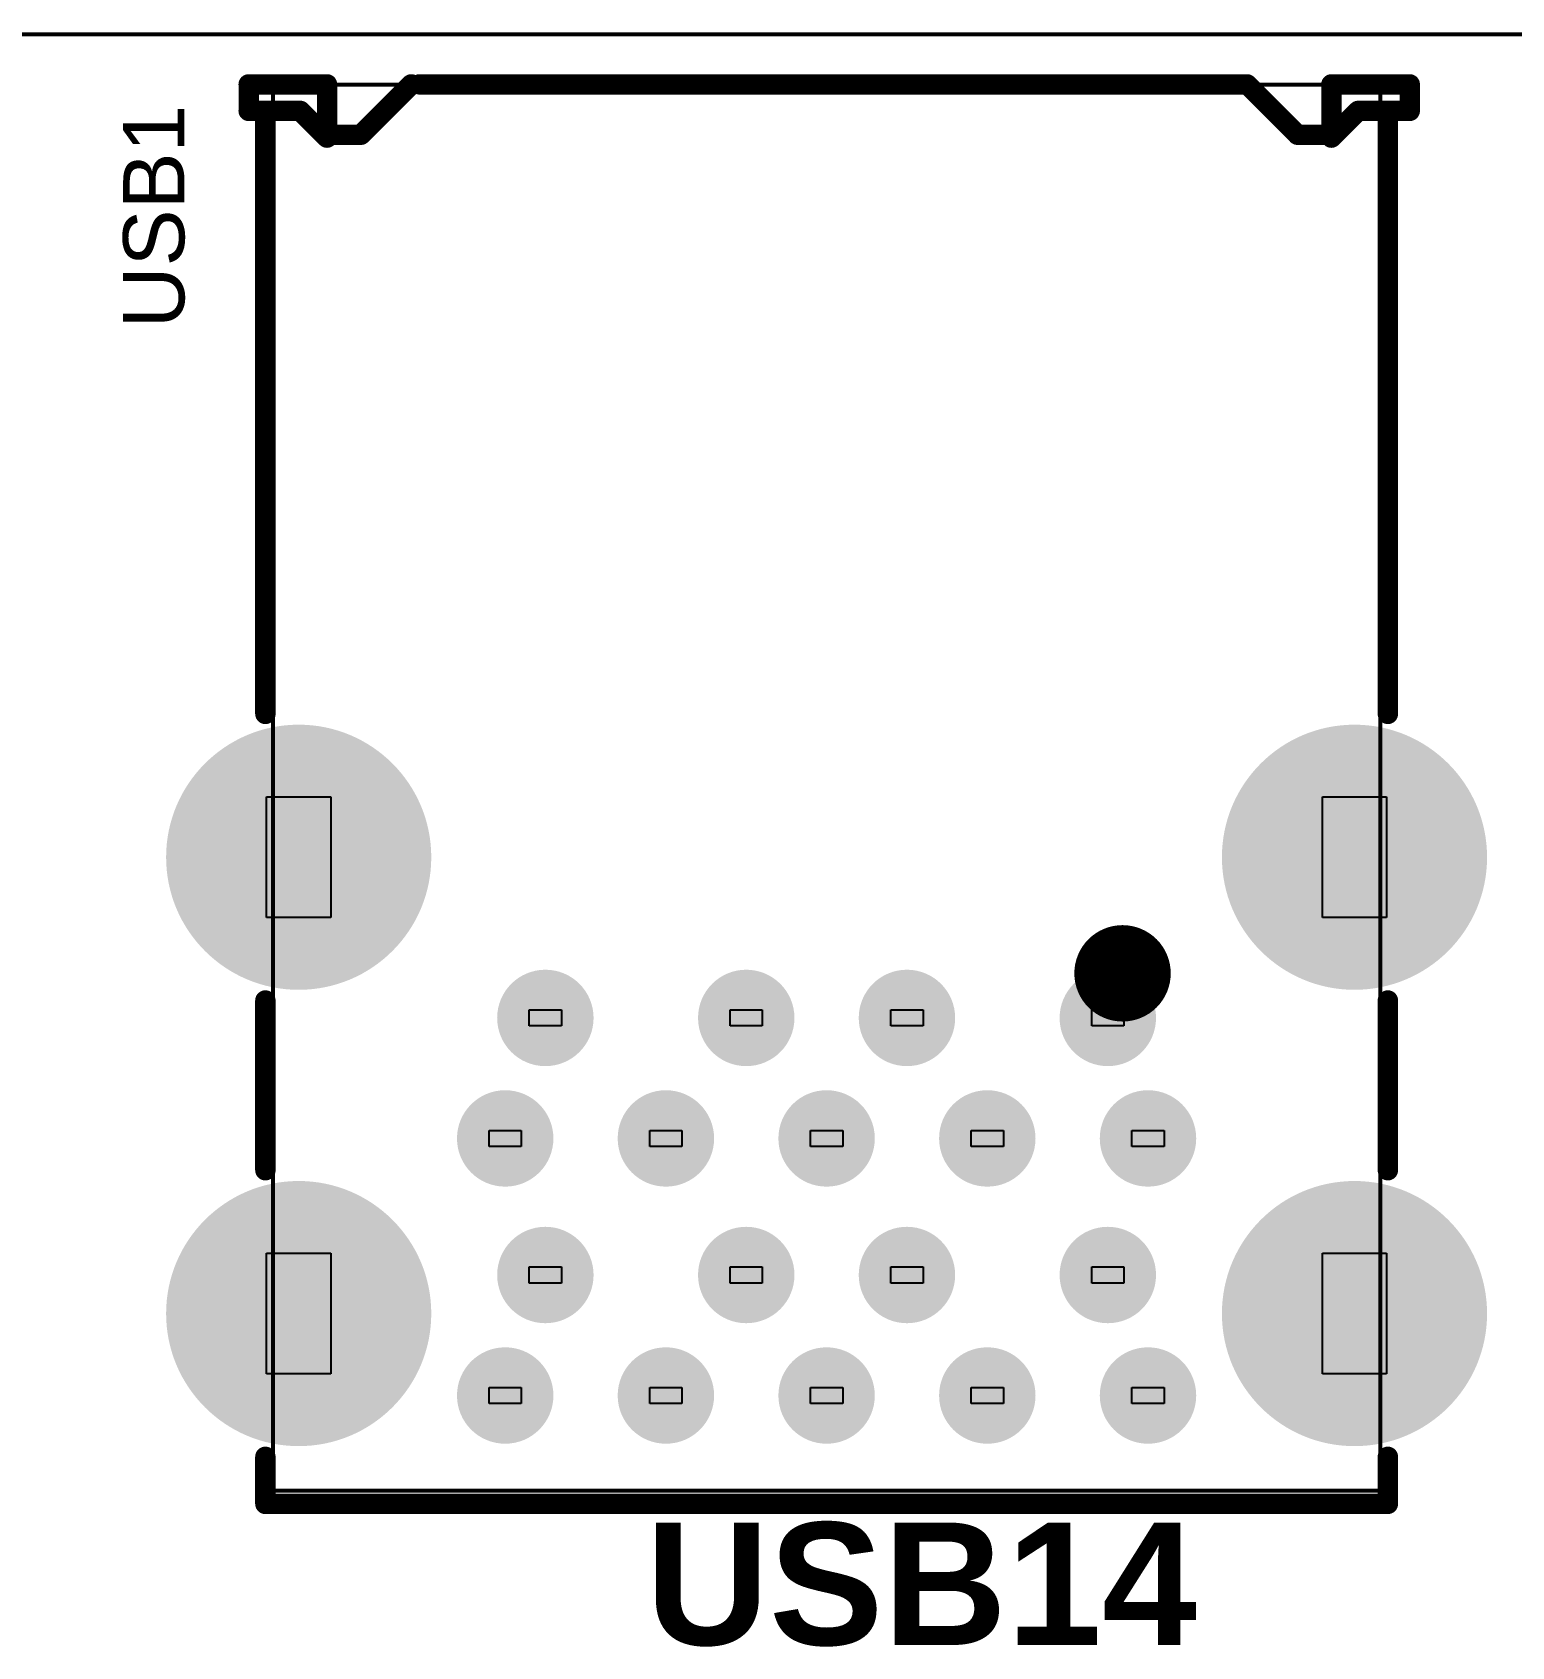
# Model space of a CAD drawing. Header units: inches. Extents: x -7 to 179, y 0 to 152.
# Drawn here: x 27.72 to 46.14, y 131.82 to 151.92 of the extents above; entities that cross this region are included whole.
import ezdxf

# ---------------------------------------------------------------- set-up
doc = ezdxf.new("R2010")
doc.units = ezdxf.units.IN
for name, color, linetype in [('BOT', 5, 'Continuous'), ('Bottom Solder', 6, 'Continuous'), ('Keep-Out Layer', 6, 'Continuous'), ('Mechanical 15', 56, 'Continuous'), ('Mechanical 6', 56, 'Continuous'), ('Multi-Layer', 9, 'Continuous'), ('Pad Holes', 156, 'Continuous'), ('TOP', 1, 'Continuous'), ('Top Overlay', 2, 'Continuous'), ('Top Solder', 216, 'Continuous')]:
    doc.layers.add(name, color=color, linetype=linetype)
doc.styles.add('Arial', font='', dxfattribs={"height": 0.2})
doc.styles.add('Arial_Bold', font='', dxfattribs={"height": 0.2})
doc.styles.get('Arial').set_extended_font_data('Arial')
doc.styles.get('Arial_Bold').set_extended_font_data('Arial', bold=True)

msp = doc.modelspace()

# ---------------------------------------------------------------- hatches: boundary and pattern name
at = {"layer": 'BOT'}
h = msp.add_hatch(color=5, dxfattribs=at)
edge = h.paths.add_edge_path()
edge.add_arc((31.039, 141.649), 1.6, 0, 360)
h = msp.add_hatch(color=5, dxfattribs=at)
edge = h.paths.add_edge_path()
edge.add_arc((44.179, 141.649), 1.6, 0, 360)
h = msp.add_hatch(color=5, dxfattribs=at)
edge = h.paths.add_edge_path()
edge.add_arc((34.109, 139.649), 0.55, 0, 360)
h = msp.add_hatch(color=5, dxfattribs=at)
edge = h.paths.add_edge_path()
edge.add_arc((36.609, 139.649), 0.55, 0, 360)
h = msp.add_hatch(color=5, dxfattribs=at)
edge = h.paths.add_edge_path()
edge.add_arc((38.609, 139.649), 0.55, 0, 360)
h = msp.add_hatch(color=5, dxfattribs=at)
edge = h.paths.add_edge_path()
edge.add_arc((41.109, 139.649), 0.55, 0, 360)
h = msp.add_hatch(color=5, dxfattribs=at)
edge = h.paths.add_edge_path()
edge.add_arc((33.609, 138.149), 0.55, 0, 360)
h = msp.add_hatch(color=5, dxfattribs=at)
edge = h.paths.add_edge_path()
edge.add_arc((35.609, 138.149), 0.55, 0, 360)
h = msp.add_hatch(color=5, dxfattribs=at)
edge = h.paths.add_edge_path()
edge.add_arc((37.609, 138.149), 0.55, 0, 360)
h = msp.add_hatch(color=5, dxfattribs=at)
edge = h.paths.add_edge_path()
edge.add_arc((39.609, 138.149), 0.55, 0, 360)
h = msp.add_hatch(color=5, dxfattribs=at)
edge = h.paths.add_edge_path()
edge.add_arc((41.609, 138.149), 0.55, 0, 360)
h = msp.add_hatch(color=5, dxfattribs=at)
edge = h.paths.add_edge_path()
edge.add_arc((31.039, 135.969), 1.6, 0, 360)
h = msp.add_hatch(color=5, dxfattribs=at)
edge = h.paths.add_edge_path()
edge.add_arc((44.179, 135.969), 1.6, 0, 360)
h = msp.add_hatch(color=5, dxfattribs=at)
edge = h.paths.add_edge_path()
edge.add_arc((34.109, 136.449), 0.55, 0, 360)
h = msp.add_hatch(color=5, dxfattribs=at)
edge = h.paths.add_edge_path()
edge.add_arc((36.609, 136.449), 0.55, 0, 360)
h = msp.add_hatch(color=5, dxfattribs=at)
edge = h.paths.add_edge_path()
edge.add_arc((38.609, 136.449), 0.55, 0, 360)
h = msp.add_hatch(color=5, dxfattribs=at)
edge = h.paths.add_edge_path()
edge.add_arc((41.109, 136.449), 0.55, 0, 360)
h = msp.add_hatch(color=5, dxfattribs=at)
edge = h.paths.add_edge_path()
edge.add_arc((33.609, 134.949), 0.55, 0, 360)
h = msp.add_hatch(color=5, dxfattribs=at)
edge = h.paths.add_edge_path()
edge.add_arc((35.609, 134.949), 0.55, 0, 360)
h = msp.add_hatch(color=5, dxfattribs=at)
edge = h.paths.add_edge_path()
edge.add_arc((37.609, 134.949), 0.55, 0, 360)
h = msp.add_hatch(color=5, dxfattribs=at)
edge = h.paths.add_edge_path()
edge.add_arc((39.609, 134.949), 0.55, 0, 360)
h = msp.add_hatch(color=5, dxfattribs=at)
edge = h.paths.add_edge_path()
edge.add_arc((41.609, 134.949), 0.55, 0, 360)
at = {"layer": 'Bottom Solder'}
h = msp.add_hatch(color=6, dxfattribs=at)
edge = h.paths.add_edge_path()
edge.add_arc((31.039, 141.649), 1.65, 0, 360)
h = msp.add_hatch(color=6, dxfattribs=at)
edge = h.paths.add_edge_path()
edge.add_arc((44.179, 141.649), 1.65, 0, 360)
h = msp.add_hatch(color=6, dxfattribs=at)
edge = h.paths.add_edge_path()
edge.add_arc((34.109, 139.649), 0.6, 0, 360)
h = msp.add_hatch(color=6, dxfattribs=at)
edge = h.paths.add_edge_path()
edge.add_arc((36.609, 139.649), 0.6, 0, 360)
h = msp.add_hatch(color=6, dxfattribs=at)
edge = h.paths.add_edge_path()
edge.add_arc((38.609, 139.649), 0.6, 0, 360)
h = msp.add_hatch(color=6, dxfattribs=at)
edge = h.paths.add_edge_path()
edge.add_arc((41.109, 139.649), 0.6, 0, 360)
h = msp.add_hatch(color=6, dxfattribs=at)
edge = h.paths.add_edge_path()
edge.add_arc((33.609, 138.149), 0.6, 0, 360)
h = msp.add_hatch(color=6, dxfattribs=at)
edge = h.paths.add_edge_path()
edge.add_arc((35.609, 138.149), 0.6, 0, 360)
h = msp.add_hatch(color=6, dxfattribs=at)
edge = h.paths.add_edge_path()
edge.add_arc((37.609, 138.149), 0.6, 0, 360)
h = msp.add_hatch(color=6, dxfattribs=at)
edge = h.paths.add_edge_path()
edge.add_arc((39.609, 138.149), 0.6, 0, 360)
h = msp.add_hatch(color=6, dxfattribs=at)
edge = h.paths.add_edge_path()
edge.add_arc((41.609, 138.149), 0.6, 0, 360)
h = msp.add_hatch(color=6, dxfattribs=at)
edge = h.paths.add_edge_path()
edge.add_arc((31.039, 135.969), 1.65, 0, 360)
h = msp.add_hatch(color=6, dxfattribs=at)
edge = h.paths.add_edge_path()
edge.add_arc((44.179, 135.969), 1.65, 0, 360)
h = msp.add_hatch(color=6, dxfattribs=at)
edge = h.paths.add_edge_path()
edge.add_arc((34.109, 136.449), 0.6, 0, 360)
h = msp.add_hatch(color=6, dxfattribs=at)
edge = h.paths.add_edge_path()
edge.add_arc((36.609, 136.449), 0.6, 0, 360)
h = msp.add_hatch(color=6, dxfattribs=at)
edge = h.paths.add_edge_path()
edge.add_arc((38.609, 136.449), 0.6, 0, 360)
h = msp.add_hatch(color=6, dxfattribs=at)
edge = h.paths.add_edge_path()
edge.add_arc((41.109, 136.449), 0.6, 0, 360)
h = msp.add_hatch(color=6, dxfattribs=at)
edge = h.paths.add_edge_path()
edge.add_arc((33.609, 134.949), 0.6, 0, 360)
h = msp.add_hatch(color=6, dxfattribs=at)
edge = h.paths.add_edge_path()
edge.add_arc((35.609, 134.949), 0.6, 0, 360)
h = msp.add_hatch(color=6, dxfattribs=at)
edge = h.paths.add_edge_path()
edge.add_arc((37.609, 134.949), 0.6, 0, 360)
h = msp.add_hatch(color=6, dxfattribs=at)
edge = h.paths.add_edge_path()
edge.add_arc((39.609, 134.949), 0.6, 0, 360)
h = msp.add_hatch(color=6, dxfattribs=at)
edge = h.paths.add_edge_path()
edge.add_arc((41.609, 134.949), 0.6, 0, 360)
at = {"layer": 'Multi-Layer'}
h = msp.add_hatch(color=9, dxfattribs=at)
edge = h.paths.add_edge_path()
edge.add_arc((31.039, 141.649), 1.6, 0, 360)
h = msp.add_hatch(color=9, dxfattribs=at)
edge = h.paths.add_edge_path()
edge.add_arc((44.179, 141.649), 1.6, 0, 360)
h = msp.add_hatch(color=9, dxfattribs=at)
edge = h.paths.add_edge_path()
edge.add_arc((34.109, 139.649), 0.55, 0, 360)
h = msp.add_hatch(color=9, dxfattribs=at)
edge = h.paths.add_edge_path()
edge.add_arc((36.609, 139.649), 0.55, 0, 360)
h = msp.add_hatch(color=9, dxfattribs=at)
edge = h.paths.add_edge_path()
edge.add_arc((38.609, 139.649), 0.55, 0, 360)
h = msp.add_hatch(color=9, dxfattribs=at)
edge = h.paths.add_edge_path()
edge.add_arc((41.109, 139.649), 0.55, 0, 360)
h = msp.add_hatch(color=9, dxfattribs=at)
edge = h.paths.add_edge_path()
edge.add_arc((33.609, 138.149), 0.55, 0, 360)
h = msp.add_hatch(color=9, dxfattribs=at)
edge = h.paths.add_edge_path()
edge.add_arc((35.609, 138.149), 0.55, 0, 360)
h = msp.add_hatch(color=9, dxfattribs=at)
edge = h.paths.add_edge_path()
edge.add_arc((37.609, 138.149), 0.55, 0, 360)
h = msp.add_hatch(color=9, dxfattribs=at)
edge = h.paths.add_edge_path()
edge.add_arc((39.609, 138.149), 0.55, 0, 360)
h = msp.add_hatch(color=9, dxfattribs=at)
edge = h.paths.add_edge_path()
edge.add_arc((41.609, 138.149), 0.55, 0, 360)
h = msp.add_hatch(color=9, dxfattribs=at)
edge = h.paths.add_edge_path()
edge.add_arc((31.039, 135.969), 1.6, 0, 360)
h = msp.add_hatch(color=9, dxfattribs=at)
edge = h.paths.add_edge_path()
edge.add_arc((44.179, 135.969), 1.6, 0, 360)
h = msp.add_hatch(color=9, dxfattribs=at)
edge = h.paths.add_edge_path()
edge.add_arc((34.109, 136.449), 0.55, 0, 360)
h = msp.add_hatch(color=9, dxfattribs=at)
edge = h.paths.add_edge_path()
edge.add_arc((36.609, 136.449), 0.55, 0, 360)
h = msp.add_hatch(color=9, dxfattribs=at)
edge = h.paths.add_edge_path()
edge.add_arc((38.609, 136.449), 0.55, 0, 360)
h = msp.add_hatch(color=9, dxfattribs=at)
edge = h.paths.add_edge_path()
edge.add_arc((41.109, 136.449), 0.55, 0, 360)
h = msp.add_hatch(color=9, dxfattribs=at)
edge = h.paths.add_edge_path()
edge.add_arc((33.609, 134.949), 0.55, 0, 360)
h = msp.add_hatch(color=9, dxfattribs=at)
edge = h.paths.add_edge_path()
edge.add_arc((35.609, 134.949), 0.55, 0, 360)
h = msp.add_hatch(color=9, dxfattribs=at)
edge = h.paths.add_edge_path()
edge.add_arc((37.609, 134.949), 0.55, 0, 360)
h = msp.add_hatch(color=9, dxfattribs=at)
edge = h.paths.add_edge_path()
edge.add_arc((39.609, 134.949), 0.55, 0, 360)
h = msp.add_hatch(color=9, dxfattribs=at)
edge = h.paths.add_edge_path()
edge.add_arc((41.609, 134.949), 0.55, 0, 360)
at = {"layer": 'Pad Holes'}
h = msp.add_hatch(color=7, dxfattribs=at)
edge = h.paths.add_edge_path()
edge.add_arc((31.039, 141.649), 1.2, 0, 360)
h = msp.add_hatch(color=7, dxfattribs=at)
edge = h.paths.add_edge_path()
edge.add_arc((44.179, 141.649), 1.2, 0, 360)
h = msp.add_hatch(color=7, dxfattribs=at)
edge = h.paths.add_edge_path()
edge.add_arc((34.109, 139.649), 0.35, 0, 360)
h = msp.add_hatch(color=7, dxfattribs=at)
edge = h.paths.add_edge_path()
edge.add_arc((36.609, 139.649), 0.35, 0, 360)
h = msp.add_hatch(color=7, dxfattribs=at)
edge = h.paths.add_edge_path()
edge.add_arc((38.609, 139.649), 0.35, 0, 360)
h = msp.add_hatch(color=7, dxfattribs=at)
edge = h.paths.add_edge_path()
edge.add_arc((41.109, 139.649), 0.35, 0, 360)
h = msp.add_hatch(color=7, dxfattribs=at)
edge = h.paths.add_edge_path()
edge.add_arc((33.609, 138.149), 0.35, 0, 360)
h = msp.add_hatch(color=7, dxfattribs=at)
edge = h.paths.add_edge_path()
edge.add_arc((35.609, 138.149), 0.35, 0, 360)
h = msp.add_hatch(color=7, dxfattribs=at)
edge = h.paths.add_edge_path()
edge.add_arc((37.609, 138.149), 0.35, 0, 360)
h = msp.add_hatch(color=7, dxfattribs=at)
edge = h.paths.add_edge_path()
edge.add_arc((39.609, 138.149), 0.35, 0, 360)
h = msp.add_hatch(color=7, dxfattribs=at)
edge = h.paths.add_edge_path()
edge.add_arc((41.609, 138.149), 0.35, 0, 360)
h = msp.add_hatch(color=7, dxfattribs=at)
edge = h.paths.add_edge_path()
edge.add_arc((31.039, 135.969), 1.2, 0, 360)
h = msp.add_hatch(color=7, dxfattribs=at)
edge = h.paths.add_edge_path()
edge.add_arc((44.179, 135.969), 1.2, 0, 360)
h = msp.add_hatch(color=7, dxfattribs=at)
edge = h.paths.add_edge_path()
edge.add_arc((34.109, 136.449), 0.35, 0, 360)
h = msp.add_hatch(color=7, dxfattribs=at)
edge = h.paths.add_edge_path()
edge.add_arc((36.609, 136.449), 0.35, 0, 360)
h = msp.add_hatch(color=7, dxfattribs=at)
edge = h.paths.add_edge_path()
edge.add_arc((38.609, 136.449), 0.35, 0, 360)
h = msp.add_hatch(color=7, dxfattribs=at)
edge = h.paths.add_edge_path()
edge.add_arc((41.109, 136.449), 0.35, 0, 360)
h = msp.add_hatch(color=7, dxfattribs=at)
edge = h.paths.add_edge_path()
edge.add_arc((33.609, 134.949), 0.35, 0, 360)
h = msp.add_hatch(color=7, dxfattribs=at)
edge = h.paths.add_edge_path()
edge.add_arc((35.609, 134.949), 0.35, 0, 360)
h = msp.add_hatch(color=7, dxfattribs=at)
edge = h.paths.add_edge_path()
edge.add_arc((37.609, 134.949), 0.35, 0, 360)
h = msp.add_hatch(color=7, dxfattribs=at)
edge = h.paths.add_edge_path()
edge.add_arc((39.609, 134.949), 0.35, 0, 360)
h = msp.add_hatch(color=7, dxfattribs=at)
edge = h.paths.add_edge_path()
edge.add_arc((41.609, 134.949), 0.35, 0, 360)
at = {"layer": 'TOP'}
h = msp.add_hatch(color=1, dxfattribs=at)
edge = h.paths.add_edge_path()
edge.add_arc((31.039, 141.649), 1.6, 0, 360)
h = msp.add_hatch(color=1, dxfattribs=at)
edge = h.paths.add_edge_path()
edge.add_arc((44.179, 141.649), 1.6, 0, 360)
h = msp.add_hatch(color=1, dxfattribs=at)
edge = h.paths.add_edge_path()
edge.add_arc((34.109, 139.649), 0.55, 0, 360)
h = msp.add_hatch(color=1, dxfattribs=at)
edge = h.paths.add_edge_path()
edge.add_arc((36.609, 139.649), 0.55, 0, 360)
h = msp.add_hatch(color=1, dxfattribs=at)
edge = h.paths.add_edge_path()
edge.add_arc((38.609, 139.649), 0.55, 0, 360)
h = msp.add_hatch(color=1, dxfattribs=at)
edge = h.paths.add_edge_path()
edge.add_arc((41.109, 139.649), 0.55, 0, 360)
h = msp.add_hatch(color=1, dxfattribs=at)
edge = h.paths.add_edge_path()
edge.add_arc((33.609, 138.149), 0.55, 0, 360)
h = msp.add_hatch(color=1, dxfattribs=at)
edge = h.paths.add_edge_path()
edge.add_arc((35.609, 138.149), 0.55, 0, 360)
h = msp.add_hatch(color=1, dxfattribs=at)
edge = h.paths.add_edge_path()
edge.add_arc((37.609, 138.149), 0.55, 0, 360)
h = msp.add_hatch(color=1, dxfattribs=at)
edge = h.paths.add_edge_path()
edge.add_arc((39.609, 138.149), 0.55, 0, 360)
h = msp.add_hatch(color=1, dxfattribs=at)
edge = h.paths.add_edge_path()
edge.add_arc((41.609, 138.149), 0.55, 0, 360)
h = msp.add_hatch(color=1, dxfattribs=at)
edge = h.paths.add_edge_path()
edge.add_arc((31.039, 135.969), 1.6, 0, 360)
h = msp.add_hatch(color=1, dxfattribs=at)
edge = h.paths.add_edge_path()
edge.add_arc((44.179, 135.969), 1.6, 0, 360)
h = msp.add_hatch(color=1, dxfattribs=at)
edge = h.paths.add_edge_path()
edge.add_arc((34.109, 136.449), 0.55, 0, 360)
h = msp.add_hatch(color=1, dxfattribs=at)
edge = h.paths.add_edge_path()
edge.add_arc((36.609, 136.449), 0.55, 0, 360)
h = msp.add_hatch(color=1, dxfattribs=at)
edge = h.paths.add_edge_path()
edge.add_arc((38.609, 136.449), 0.55, 0, 360)
h = msp.add_hatch(color=1, dxfattribs=at)
edge = h.paths.add_edge_path()
edge.add_arc((41.109, 136.449), 0.55, 0, 360)
h = msp.add_hatch(color=1, dxfattribs=at)
edge = h.paths.add_edge_path()
edge.add_arc((33.609, 134.949), 0.55, 0, 360)
h = msp.add_hatch(color=1, dxfattribs=at)
edge = h.paths.add_edge_path()
edge.add_arc((35.609, 134.949), 0.55, 0, 360)
h = msp.add_hatch(color=1, dxfattribs=at)
edge = h.paths.add_edge_path()
edge.add_arc((37.609, 134.949), 0.55, 0, 360)
h = msp.add_hatch(color=1, dxfattribs=at)
edge = h.paths.add_edge_path()
edge.add_arc((39.609, 134.949), 0.55, 0, 360)
h = msp.add_hatch(color=1, dxfattribs=at)
edge = h.paths.add_edge_path()
edge.add_arc((41.609, 134.949), 0.55, 0, 360)
at = {"layer": 'Top Solder'}
h = msp.add_hatch(color=216, dxfattribs=at)
edge = h.paths.add_edge_path()
edge.add_arc((31.039, 141.649), 1.65, 0, 360)
h = msp.add_hatch(color=216, dxfattribs=at)
edge = h.paths.add_edge_path()
edge.add_arc((44.179, 141.649), 1.65, 0, 360)
h = msp.add_hatch(color=216, dxfattribs=at)
edge = h.paths.add_edge_path()
edge.add_arc((34.109, 139.649), 0.6, 0, 360)
h = msp.add_hatch(color=216, dxfattribs=at)
edge = h.paths.add_edge_path()
edge.add_arc((36.609, 139.649), 0.6, 0, 360)
h = msp.add_hatch(color=216, dxfattribs=at)
edge = h.paths.add_edge_path()
edge.add_arc((38.609, 139.649), 0.6, 0, 360)
h = msp.add_hatch(color=216, dxfattribs=at)
edge = h.paths.add_edge_path()
edge.add_arc((41.109, 139.649), 0.6, 0, 360)
h = msp.add_hatch(color=216, dxfattribs=at)
edge = h.paths.add_edge_path()
edge.add_arc((33.609, 138.149), 0.6, 0, 360)
h = msp.add_hatch(color=216, dxfattribs=at)
edge = h.paths.add_edge_path()
edge.add_arc((35.609, 138.149), 0.6, 0, 360)
h = msp.add_hatch(color=216, dxfattribs=at)
edge = h.paths.add_edge_path()
edge.add_arc((37.609, 138.149), 0.6, 0, 360)
h = msp.add_hatch(color=216, dxfattribs=at)
edge = h.paths.add_edge_path()
edge.add_arc((39.609, 138.149), 0.6, 0, 360)
h = msp.add_hatch(color=216, dxfattribs=at)
edge = h.paths.add_edge_path()
edge.add_arc((41.609, 138.149), 0.6, 0, 360)
h = msp.add_hatch(color=216, dxfattribs=at)
edge = h.paths.add_edge_path()
edge.add_arc((31.039, 135.969), 1.65, 0, 360)
h = msp.add_hatch(color=216, dxfattribs=at)
edge = h.paths.add_edge_path()
edge.add_arc((44.179, 135.969), 1.65, 0, 360)
h = msp.add_hatch(color=216, dxfattribs=at)
edge = h.paths.add_edge_path()
edge.add_arc((34.109, 136.449), 0.6, 0, 360)
h = msp.add_hatch(color=216, dxfattribs=at)
edge = h.paths.add_edge_path()
edge.add_arc((36.609, 136.449), 0.6, 0, 360)
h = msp.add_hatch(color=216, dxfattribs=at)
edge = h.paths.add_edge_path()
edge.add_arc((38.609, 136.449), 0.6, 0, 360)
h = msp.add_hatch(color=216, dxfattribs=at)
edge = h.paths.add_edge_path()
edge.add_arc((41.109, 136.449), 0.6, 0, 360)
h = msp.add_hatch(color=216, dxfattribs=at)
edge = h.paths.add_edge_path()
edge.add_arc((33.609, 134.949), 0.6, 0, 360)
h = msp.add_hatch(color=216, dxfattribs=at)
edge = h.paths.add_edge_path()
edge.add_arc((35.609, 134.949), 0.6, 0, 360)
h = msp.add_hatch(color=216, dxfattribs=at)
edge = h.paths.add_edge_path()
edge.add_arc((37.609, 134.949), 0.6, 0, 360)
h = msp.add_hatch(color=216, dxfattribs=at)
edge = h.paths.add_edge_path()
edge.add_arc((39.609, 134.949), 0.6, 0, 360)
h = msp.add_hatch(color=216, dxfattribs=at)
edge = h.paths.add_edge_path()
edge.add_arc((41.609, 134.949), 0.6, 0, 360)

# ---------------------------------------------------------------- linework, layer by layer
at = {"layer": 'Keep-Out Layer'}
msp.add_lwpolyline([(5.08, 151.892, 0.0508, 0.0508, 0), (173.482, 151.892, 0.0508, 0.0508, 0)], format="xyseb", dxfattribs=at)
at = {"layer": 'Mechanical 15'}
for p, q in [((44.554, 151.326), (44.519, 151.29)), ((44.604, 151.326), (44.554, 151.326)), ((44.639, 151.29), (44.604, 151.326)), ((44.519, 151.29), (44.519, 151.266)), ((44.519, 151.266), (44.519, 151.266)), ((44.519, 151.266), (44.519, 151.241)), ((44.519, 151.241), (44.554, 151.206)), ((44.554, 151.206), (44.604, 151.206)), ((44.604, 151.206), (44.639, 151.241)), ((44.639, 151.266), (44.639, 151.29)), ((44.639, 151.241), (44.639, 151.266)), ((30.639, 140.899), (30.639, 142.399)), ((30.639, 142.399), (31.439, 142.399)), ((31.439, 142.399), (31.439, 140.899)), ((43.779, 140.899), (43.779, 142.399)), ((43.779, 142.399), (44.579, 142.399)), ((44.579, 142.399), (44.579, 140.899)), ((31.439, 140.899), (30.639, 140.899)), ((31.439, 140.899), (31.439, 140.899)), ((44.579, 140.899), (43.779, 140.899)), ((44.579, 140.899), (44.579, 140.899)), ((33.909, 139.549), (33.909, 139.749)), ((33.909, 139.749), (34.309, 139.749)), ((34.309, 139.749), (34.309, 139.749)), ((34.309, 139.749), (34.309, 139.549)), ((36.409, 139.549), (36.409, 139.749)), ((36.409, 139.749), (36.809, 139.749)), ((36.809, 139.749), (36.809, 139.749)), ((36.809, 139.749), (36.809, 139.549)), ((38.409, 139.549), (38.409, 139.749)), ((38.409, 139.749), (38.809, 139.749)), ((38.809, 139.749), (38.809, 139.749)), ((38.809, 139.749), (38.809, 139.549)), ((40.909, 139.549), (40.909, 139.749)), ((40.909, 139.749), (41.309, 139.749)), ((41.309, 139.749), (41.309, 139.749)), ((41.309, 139.749), (41.309, 139.549)), ((34.309, 139.549), (33.909, 139.549)), ((36.809, 139.549), (36.409, 139.549)), ((38.809, 139.549), (38.409, 139.549)), ((41.309, 139.549), (40.909, 139.549)), ((33.409, 138.049), (33.409, 138.249)), ((33.409, 138.249), (33.809, 138.249)), ((33.809, 138.249), (33.809, 138.249)), ((33.809, 138.249), (33.809, 138.049)), ((35.409, 138.049), (35.409, 138.249)), ((35.409, 138.249), (35.809, 138.249)), ((35.809, 138.249), (35.809, 138.249)), ((35.809, 138.249), (35.809, 138.049)), ((37.409, 138.049), (37.409, 138.249)), ((37.409, 138.249), (37.809, 138.249)), ((37.809, 138.249), (37.809, 138.249)), ((37.809, 138.249), (37.809, 138.049)), ((39.409, 138.049), (39.409, 138.249)), ((39.409, 138.249), (39.809, 138.249)), ((39.809, 138.249), (39.809, 138.249)), ((39.809, 138.249), (39.809, 138.049)), ((41.409, 138.049), (41.409, 138.249)), ((41.409, 138.249), (41.809, 138.249)), ((41.809, 138.249), (41.809, 138.249)), ((41.809, 138.249), (41.809, 138.049)), ((33.809, 138.049), (33.409, 138.049)), ((35.809, 138.049), (35.409, 138.049)), ((37.809, 138.049), (37.409, 138.049)), ((39.809, 138.049), (39.409, 138.049)), ((41.809, 138.049), (41.409, 138.049)), ((30.639, 135.219), (30.639, 136.719)), ((30.639, 136.719), (31.439, 136.719)), ((31.439, 136.719), (31.439, 135.219)), ((43.779, 135.219), (43.779, 136.719)), ((43.779, 136.719), (44.579, 136.719)), ((44.579, 136.719), (44.579, 135.219)), ((33.909, 136.349), (33.909, 136.549)), ((33.909, 136.549), (34.309, 136.549)), ((34.309, 136.549), (34.309, 136.549)), ((34.309, 136.549), (34.309, 136.349)), ((36.409, 136.349), (36.409, 136.549)), ((36.409, 136.549), (36.809, 136.549)), ((36.809, 136.549), (36.809, 136.549)), ((36.809, 136.549), (36.809, 136.349)), ((38.409, 136.349), (38.409, 136.549)), ((38.409, 136.549), (38.809, 136.549)), ((38.809, 136.549), (38.809, 136.549)), ((38.809, 136.549), (38.809, 136.349)), ((40.909, 136.349), (40.909, 136.549)), ((40.909, 136.549), (41.309, 136.549)), ((41.309, 136.549), (41.309, 136.549)), ((41.309, 136.549), (41.309, 136.349)), ((34.309, 136.349), (33.909, 136.349)), ((36.809, 136.349), (36.409, 136.349)), ((38.809, 136.349), (38.409, 136.349)), ((41.309, 136.349), (40.909, 136.349)), ((31.439, 135.219), (30.639, 135.219)), ((31.439, 135.219), (31.439, 135.219)), ((33.409, 134.849), (33.409, 135.049)), ((33.409, 135.049), (33.809, 135.049)), ((33.809, 135.049), (33.809, 135.049)), ((33.809, 135.049), (33.809, 134.849)), ((35.409, 134.849), (35.409, 135.049)), ((35.409, 135.049), (35.809, 135.049)), ((35.809, 135.049), (35.809, 135.049)), ((35.809, 135.049), (35.809, 134.849)), ((37.409, 134.849), (37.409, 135.049)), ((37.409, 135.049), (37.809, 135.049)), ((37.809, 135.049), (37.809, 135.049)), ((37.809, 135.049), (37.809, 134.849)), ((39.409, 134.849), (39.409, 135.049)), ((39.409, 135.049), (39.809, 135.049)), ((39.809, 135.049), (39.809, 135.049)), ((39.809, 135.049), (39.809, 134.849)), ((41.409, 134.849), (41.409, 135.049)), ((41.409, 135.049), (41.809, 135.049)), ((41.809, 135.049), (41.809, 135.049)), ((41.809, 135.049), (41.809, 134.849)), ((44.579, 135.219), (43.779, 135.219)), ((44.579, 135.219), (44.579, 135.219)), ((33.809, 134.849), (33.409, 134.849)), ((35.809, 134.849), (35.409, 134.849)), ((37.809, 134.849), (37.409, 134.849)), ((39.809, 134.849), (39.409, 134.849)), ((41.809, 134.849), (41.409, 134.849))]:
    msp.add_line(p, q, dxfattribs=at)
for points in [[(30.719, 151.266, 0.0508, 0.0508, 0), (44.499, 151.266, 0.0508, 0.0508, 0)], [(30.719, 133.766, 0.0508, 0.0508, 0), (30.719, 151.266, 0.0508, 0.0508, 0)], [(44.499, 133.766, 0.0508, 0.0508, 0), (44.499, 151.266, 0.0508, 0.0508, 0)], [(30.719, 133.766, 0.0508, 0.0508, 0), (44.499, 133.766, 0.0508, 0.0508, 0)]]:
    msp.add_lwpolyline(points, format="xyseb", dxfattribs=at)
for points in [[(30.706, 151.266, 0.0254, 0.0254, 1), (30.732, 151.266, 0.0254, 0.0254, 1)], [(30.706, 151.266, 0.0254, 0.0254, 1), (30.732, 151.266, 0.0254, 0.0254, 1)], [(44.486, 151.266, 0.0254, 0.0254, 1), (44.512, 151.266, 0.0254, 0.0254, 1)], [(44.486, 151.266, 0.0254, 0.0254, 1), (44.512, 151.266, 0.0254, 0.0254, 1)], [(30.706, 133.766, 0.0254, 0.0254, 1), (30.732, 133.766, 0.0254, 0.0254, 1)], [(30.706, 133.766, 0.0254, 0.0254, 1), (30.732, 133.766, 0.0254, 0.0254, 1)], [(44.486, 133.766, 0.0254, 0.0254, 1), (44.512, 133.766, 0.0254, 0.0254, 1)], [(44.486, 133.766, 0.0254, 0.0254, 1), (44.512, 133.766, 0.0254, 0.0254, 1)]]:
    msp.add_lwpolyline(points, format="xyseb", close=True, dxfattribs=at)
at = {"layer": 'Mechanical 6'}
for points in [[(41.592, 140.204, 0.6, 0.6, 1), (40.992, 140.204, 0.6, 0.6, 1)], [(40.842, 140.204, 0.3, 0.3, 1), (41.142, 140.204, 0.3, 0.3, 1)], [(41.442, 140.204, 0.3, 0.3, 1), (41.742, 140.204, 0.3, 0.3, 1)]]:
    msp.add_lwpolyline(points, format="xyseb", close=True, dxfattribs=at)
at = {"layer": 'Top Overlay'}
for points in [[(30.417, 150.939, 0.254, 0.254, 0), (30.417, 151.269, 0.254, 0.254, 0)], [(30.417, 151.269, 0.254, 0.254, 0), (31.392, 151.269, 0.254, 0.254, 0)], [(31.392, 150.642, 0.254, 0.254, 0), (31.392, 151.269, 0.254, 0.254, 0)], [(31.814, 150.642, 0.254, 0.254, 0), (32.441, 151.269, 0.254, 0.254, 0)], [(32.542, 151.269, 0.254, 0.254, 0), (42.843, 151.269, 0.254, 0.254, 0)], [(42.843, 151.269, 0.254, 0.254, 0), (43.47, 150.642, 0.254, 0.254, 0)], [(43.892, 151.269, 0.254, 0.254, 0), (44.867, 151.269, 0.254, 0.254, 0)], [(43.892, 150.642, 0.254, 0.254, 0), (43.892, 151.269, 0.254, 0.254, 0)], [(44.867, 150.939, 0.254, 0.254, 0), (44.867, 151.269, 0.254, 0.254, 0)], [(30.417, 150.939, 0.254, 0.254, 0), (31.058, 150.939, 0.254, 0.254, 0)], [(30.624, 143.433, 0.254, 0.254, 0), (30.624, 150.939, 0.254, 0.254, 0)], [(31.058, 150.939, 0.254, 0.254, 0), (31.392, 150.606, 0.254, 0.254, 0)], [(43.892, 150.606, 0.254, 0.254, 0), (44.225, 150.939, 0.254, 0.254, 0)], [(44.225, 150.939, 0.254, 0.254, 0), (44.867, 150.939, 0.254, 0.254, 0)], [(44.594, 143.433, 0.254, 0.254, 0), (44.594, 150.939, 0.254, 0.254, 0)], [(31.392, 150.642, 0.254, 0.254, 0), (31.814, 150.642, 0.254, 0.254, 0)], [(43.47, 150.642, 0.254, 0.254, 0), (43.892, 150.642, 0.254, 0.254, 0)], [(30.624, 137.753, 0.254, 0.254, 0), (30.624, 139.866, 0.254, 0.254, 0)], [(44.594, 137.753, 0.254, 0.254, 0), (44.594, 139.866, 0.254, 0.254, 0)], [(30.624, 133.6, 0.254, 0.254, 0), (30.624, 134.186, 0.254, 0.254, 0)], [(44.594, 133.6, 0.254, 0.254, 0), (44.594, 134.186, 0.254, 0.254, 0)], [(30.624, 133.6, 0.254, 0.254, 0), (44.594, 133.6, 0.254, 0.254, 0)]]:
    msp.add_lwpolyline(points, format="xyseb", dxfattribs=at)
for points in [[(30.353, 151.269, 0.127, 0.127, 1), (30.48, 151.269, 0.127, 0.127, 1)], [(30.353, 151.269, 0.127, 0.127, 1), (30.48, 151.269, 0.127, 0.127, 1)], [(31.328, 151.269, 0.127, 0.127, 1), (31.455, 151.269, 0.127, 0.127, 1)], [(31.328, 151.269, 0.127, 0.127, 1), (31.455, 151.269, 0.127, 0.127, 1)], [(32.377, 151.269, 0.127, 0.127, 1), (32.504, 151.269, 0.127, 0.127, 1)], [(32.478, 151.269, 0.127, 0.127, 1), (32.605, 151.269, 0.127, 0.127, 1)], [(42.779, 151.269, 0.127, 0.127, 1), (42.906, 151.269, 0.127, 0.127, 1)], [(42.779, 151.269, 0.127, 0.127, 1), (42.906, 151.269, 0.127, 0.127, 1)], [(43.828, 151.269, 0.127, 0.127, 1), (43.955, 151.269, 0.127, 0.127, 1)], [(43.828, 151.269, 0.127, 0.127, 1), (43.955, 151.269, 0.127, 0.127, 1)], [(44.803, 151.269, 0.127, 0.127, 1), (44.93, 151.269, 0.127, 0.127, 1)], [(44.803, 151.269, 0.127, 0.127, 1), (44.93, 151.269, 0.127, 0.127, 1)], [(30.353, 150.939, 0.127, 0.127, 1), (30.48, 150.939, 0.127, 0.127, 1)], [(30.353, 150.939, 0.127, 0.127, 1), (30.48, 150.939, 0.127, 0.127, 1)], [(30.561, 150.939, 0.127, 0.127, 1), (30.688, 150.939, 0.127, 0.127, 1)], [(30.995, 150.939, 0.127, 0.127, 1), (31.122, 150.939, 0.127, 0.127, 1)], [(30.995, 150.939, 0.127, 0.127, 1), (31.122, 150.939, 0.127, 0.127, 1)], [(44.161, 150.939, 0.127, 0.127, 1), (44.288, 150.939, 0.127, 0.127, 1)], [(44.161, 150.939, 0.127, 0.127, 1), (44.288, 150.939, 0.127, 0.127, 1)], [(44.531, 150.939, 0.127, 0.127, 1), (44.658, 150.939, 0.127, 0.127, 1)], [(44.803, 150.939, 0.127, 0.127, 1), (44.93, 150.939, 0.127, 0.127, 1)], [(44.803, 150.939, 0.127, 0.127, 1), (44.93, 150.939, 0.127, 0.127, 1)], [(31.328, 150.642, 0.127, 0.127, 1), (31.455, 150.642, 0.127, 0.127, 1)], [(31.328, 150.642, 0.127, 0.127, 1), (31.455, 150.642, 0.127, 0.127, 1)], [(31.328, 150.606, 0.127, 0.127, 1), (31.455, 150.606, 0.127, 0.127, 1)], [(31.75, 150.642, 0.127, 0.127, 1), (31.877, 150.642, 0.127, 0.127, 1)], [(31.75, 150.642, 0.127, 0.127, 1), (31.877, 150.642, 0.127, 0.127, 1)], [(43.406, 150.642, 0.127, 0.127, 1), (43.533, 150.642, 0.127, 0.127, 1)], [(43.406, 150.642, 0.127, 0.127, 1), (43.533, 150.642, 0.127, 0.127, 1)], [(43.828, 150.642, 0.127, 0.127, 1), (43.955, 150.642, 0.127, 0.127, 1)], [(43.828, 150.642, 0.127, 0.127, 1), (43.955, 150.642, 0.127, 0.127, 1)], [(43.828, 150.606, 0.127, 0.127, 1), (43.955, 150.606, 0.127, 0.127, 1)], [(30.561, 143.433, 0.127, 0.127, 1), (30.688, 143.433, 0.127, 0.127, 1)], [(44.531, 143.433, 0.127, 0.127, 1), (44.658, 143.433, 0.127, 0.127, 1)], [(30.561, 139.866, 0.127, 0.127, 1), (30.688, 139.866, 0.127, 0.127, 1)], [(44.531, 139.866, 0.127, 0.127, 1), (44.658, 139.866, 0.127, 0.127, 1)], [(30.561, 137.753, 0.127, 0.127, 1), (30.688, 137.753, 0.127, 0.127, 1)], [(44.531, 137.753, 0.127, 0.127, 1), (44.658, 137.753, 0.127, 0.127, 1)], [(30.561, 134.186, 0.127, 0.127, 1), (30.688, 134.186, 0.127, 0.127, 1)], [(44.531, 134.186, 0.127, 0.127, 1), (44.658, 134.186, 0.127, 0.127, 1)], [(30.561, 133.6, 0.127, 0.127, 1), (30.688, 133.6, 0.127, 0.127, 1)], [(30.561, 133.6, 0.127, 0.127, 1), (30.688, 133.6, 0.127, 0.127, 1)], [(44.531, 133.6, 0.127, 0.127, 1), (44.658, 133.6, 0.127, 0.127, 1)], [(44.531, 133.6, 0.127, 0.127, 1), (44.658, 133.6, 0.127, 0.127, 1)]]:
    msp.add_lwpolyline(points, format="xyseb", close=True, dxfattribs=at)

# ---------------------------------------------------------------- texts
for s, height, rotation, style, p in [('USB1', 0.762, 90, 'Arial', (29.616, 148.234)), ('USB14', 1.524, 360, 'Arial_Bold', (35.357, 131.844))]:
    msp.add_text(s, height=height, rotation=rotation, dxfattribs=dict(at, style=style)).set_placement(p)

doc.saveas('drawing.dxf')
